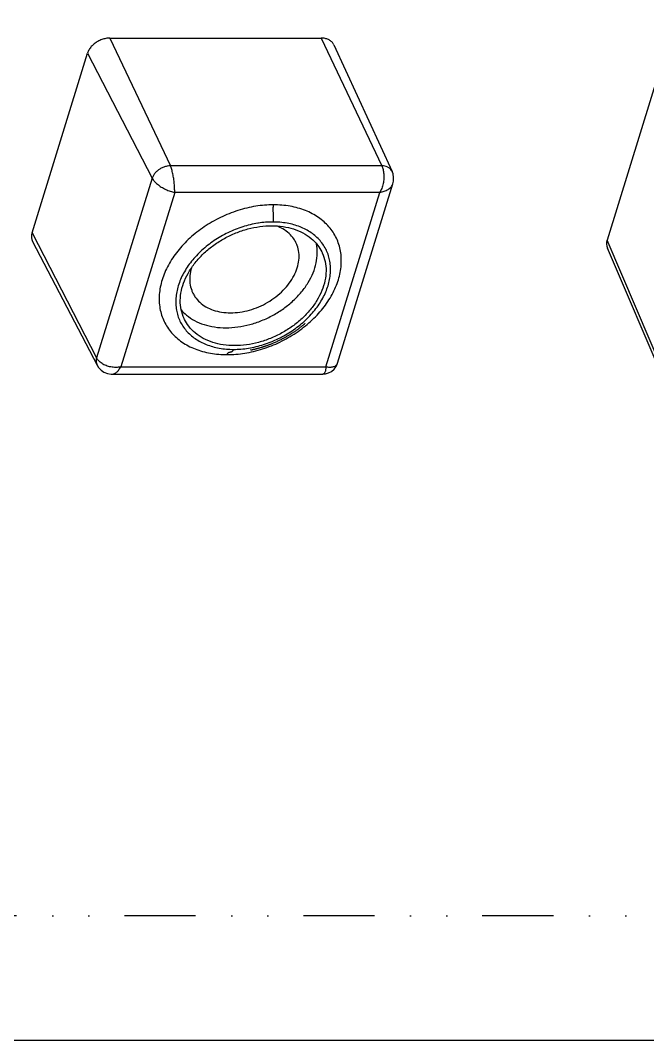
# Model space of a CAD drawing. Header units: millimetres. Extents: x 10368 to 13229, y -13270 to -11269.
# Drawn here: x 12839.6 to 12951.6, y -13205 to -13022.8 of the extents above; entities that cross this region are included whole.
import ezdxf

# ---------------------------------------------------------------- set-up
doc = ezdxf.new("R2010")
doc.units = ezdxf.units.MM
doc.linetypes.add('DIVIDE', pattern=[31.75, 12.7, -6.35, 0, -6.35, 0, -6.35])

# ---------------------------------------------------------------- blocks, each defined once
blk = doc.blocks.new('u59')
at = {"color": 7, "linetype": 'Continuous'}
for p, q in [((-390.535, 823.379), (-380.235, 799.292)), ((-390.498, 821.97), (-380.194, 797.873)), ((-291.838, 821.798), (-329.421, 821.798)), ((-332.051, 819.845), (-341.95, 787.812)), ((-329.97, 820.505), (-339.589, 789.38)), ((-293.373, 820.505), (-329.97, 820.505)), ((-302.991, 789.38), (-293.373, 820.505)), ((-277.616, 798.124), (-289.133, 820.171)), ((-298.973, 786.803), (-289.052, 818.91)), ((-277.516, 796.579), (-289.052, 818.91)), ((-320.964, 816.085), (-321.119, 816.016)), ((-320.806, 816.154), (-320.964, 816.085)), ((-320.645, 816.222), (-320.806, 816.154)), ((-320.519, 816.275), (-320.645, 816.222)), ((-320.397, 816.325), (-320.519, 816.275)), ((-320.279, 816.373), (-320.397, 816.325)), ((-320.164, 816.419), (-320.279, 816.373)), ((-320.051, 816.463), (-320.164, 816.419)), ((-319.942, 816.505), (-320.051, 816.463)), ((-319.836, 816.545), (-319.942, 816.505)), ((-319.731, 816.584), (-319.836, 816.545)), ((-319.628, 816.621), (-319.731, 816.584)), ((-319.528, 816.658), (-319.628, 816.621)), ((-319.428, 816.693), (-319.528, 816.658)), ((-319.33, 816.727), (-319.428, 816.693)), ((-319.233, 816.761), (-319.33, 816.727)), ((-319.138, 816.793), (-319.233, 816.761)), ((-319.043, 816.824), (-319.138, 816.793)), ((-318.95, 816.855), (-319.043, 816.824)), ((-318.859, 816.884), (-318.95, 816.855)), ((-318.769, 816.913), (-318.859, 816.884)), ((-318.68, 816.941), (-318.769, 816.913)), ((-318.592, 816.968), (-318.68, 816.941)), ((-318.463, 817.007), (-318.592, 816.968)), ((-318.336, 817.044), (-318.463, 817.007)), ((-318.212, 817.08), (-318.336, 817.044)), ((-318.09, 817.114), (-318.212, 817.08)), ((-317.97, 817.147), (-318.09, 817.114)), ((-317.853, 817.178), (-317.97, 817.147)), ((-317.737, 817.209), (-317.853, 817.178)), ((-317.624, 817.238), (-317.737, 817.209)), ((-317.512, 817.266), (-317.624, 817.238)), ((-317.403, 817.292), (-317.512, 817.266)), ((-317.296, 817.318), (-317.403, 817.292)), ((-317.192, 817.342), (-317.296, 817.318)), ((-317.089, 817.366), (-317.192, 817.342)), ((-316.989, 817.388), (-317.089, 817.366)), ((-316.892, 817.409), (-316.989, 817.388)), ((-316.797, 817.429), (-316.892, 817.409)), ((-316.676, 817.454), (-316.797, 817.429)), ((-316.566, 817.477), (-316.676, 817.454)), ((-316.566, 817.477), (-316.517, 817.486)), ((-324.228, 814.294), (-324.324, 814.23)), ((-324.13, 814.36), (-324.228, 814.294)), ((-324.028, 814.427), (-324.13, 814.36)), ((-323.924, 814.494), (-324.028, 814.427)), ((-323.818, 814.562), (-323.924, 814.494)), ((-323.709, 814.63), (-323.818, 814.562)), ((-323.598, 814.699), (-323.709, 814.63)), ((-323.485, 814.769), (-323.598, 814.699)), ((-323.371, 814.838), (-323.485, 814.769)), ((-323.254, 814.907), (-323.371, 814.838)), ((-323.137, 814.976), (-323.254, 814.907)), ((-323.017, 815.046), (-323.137, 814.976)), ((-322.896, 815.115), (-323.017, 815.046)), ((-322.773, 815.184), (-322.896, 815.115)), ((-322.648, 815.253), (-322.773, 815.184)), ((-322.52, 815.323), (-322.648, 815.253)), ((-322.391, 815.392), (-322.52, 815.323)), ((-322.26, 815.461), (-322.391, 815.392)), ((-322.126, 815.53), (-322.26, 815.461)), ((-321.99, 815.6), (-322.126, 815.53)), ((-321.851, 815.669), (-321.99, 815.6)), ((-321.71, 815.738), (-321.851, 815.669)), ((-321.567, 815.808), (-321.71, 815.738)), ((-321.42, 815.877), (-321.567, 815.808)), ((-321.271, 815.946), (-321.42, 815.877)), ((-321.119, 816.016), (-321.271, 815.946)), ((-326.23, 812.776), (-326.312, 812.705)), ((-326.141, 812.852), (-326.23, 812.776)), ((-326.069, 812.912), (-326.141, 812.852)), ((-325.991, 812.978), (-326.069, 812.912)), ((-325.907, 813.048), (-325.991, 812.978)), ((-325.817, 813.121), (-325.907, 813.048)), ((-325.722, 813.198), (-325.817, 813.121)), ((-325.623, 813.277), (-325.722, 813.198)), ((-325.521, 813.357), (-325.623, 813.277)), ((-325.417, 813.439), (-325.521, 813.357)), ((-325.309, 813.522), (-325.417, 813.439)), ((-325.236, 813.577), (-325.309, 813.522)), ((-325.162, 813.633), (-325.236, 813.577)), ((-325.086, 813.69), (-325.162, 813.633)), ((-325.008, 813.747), (-325.086, 813.69)), ((-324.929, 813.805), (-325.008, 813.747)), ((-324.849, 813.864), (-324.929, 813.805)), ((-324.766, 813.923), (-324.849, 813.864)), ((-324.682, 813.983), (-324.766, 813.923)), ((-324.596, 814.043), (-324.682, 813.983)), ((-324.508, 814.105), (-324.596, 814.043)), ((-324.417, 814.167), (-324.508, 814.105)), ((-324.324, 814.23), (-324.417, 814.167)), ((-390.032, 766.038), (-380.194, 797.873)), ((-277.516, 796.579), (-287.438, 764.473)), ((-339.589, 789.38), (-302.991, 789.38)), ((-341.95, 787.812), (-341.951, 787.811)), ((-331.421, 763.009), (-341.813, 785.608)), ((-287.438, 764.473), (-298.973, 786.803)), ((-339.969, 784.619), (-302.217, 784.619)), ((-329.162, 761.797), (-339.969, 784.619)), ((-291.41, 761.797), (-302.217, 784.619)), ((-291.41, 761.797), (-329.162, 761.797))]:
    blk.add_line(p, q, dxfattribs=at)
at = {"color": 2, "linetype": 'DIVIDE'}
blk.add_lwpolyline([(-633.796, 735.758), (-633.796, 879.002, -0.4142136), (-594.264, 918.534), (-57.755, 918.534, -0.4142136), (-18.223, 879.002), (-18.223, 735.758, -0.4142136), (-57.755, 696.225), (-594.264, 696.225, -0.4142136)], format="xyb", close=True, dxfattribs=at)
at = {"color": 7, "linetype": 'Continuous'}
for points in [[(-329.421, 821.798), (-329.893, 821.757), (-330.469, 821.589), (-330.996, 821.299), (-331.449, 820.9), (-331.807, 820.408), (-332.051, 819.844)], [(-289.133, 820.171), (-289.409, 820.605), (-289.848, 821.069), (-290.364, 821.425), (-290.969, 821.674), (-291.641, 821.791), (-291.839, 821.798)], [(-341.95, 787.812), (-342.059, 787.333), (-342.084, 786.677), (-341.973, 786.041), (-341.813, 785.608)]]:
    blk.add_lwpolyline(points, dxfattribs=at)
blk.add_arc((-331.188, 819.579), 0.903, 154.94279, 162.88639, dxfattribs=at)
blk.add_ellipse((-383.342, 797.871), major_axis=(3.068, 1.507), ratio=0.7210321, start_param=-0.5973408, end_param=-0.0378696, dxfattribs=at)
for points, start_tangent, end_tangent in [([(-329.97, 820.505), (-329.957, 820.834), (-329.916, 821.121), (-329.852, 821.362), (-329.767, 821.553), (-329.663, 821.69), (-329.545, 821.772), (-329.421, 821.798)], (-0.0077106, 0.9999703), (0.9999926, 0.0038416)), ([(-291.839, 821.798), (-292.04, 821.772), (-292.258, 821.69), (-292.482, 821.553), (-292.707, 821.362), (-292.932, 821.121), (-293.154, 820.834), (-293.373, 820.505)], (-0.9999998, -0.0006554), (-0.5305684, -0.8476421)), ([(-332.006, 819.962), (-331.918, 820.111), (-331.759, 820.281), (-331.553, 820.417), (-331.303, 820.518), (-331.015, 820.579), (-330.693, 820.598), (-330.342, 820.574), (-329.97, 820.505)], (0.4236264, 0.905837), (0.9709343, -0.2393461)), ([(-293.372, 820.505), (-292.929, 820.574), (-292.479, 820.598), (-292.028, 820.579), (-291.585, 820.518), (-291.156, 820.417), (-290.747, 820.281), (-290.366, 820.111), (-290.017, 819.912), (-289.707, 819.688), (-289.44, 819.443), (-289.22, 819.182), (-289.052, 818.91)], (0.977886, 0.2091385), (0.4589459, -0.8884642)), ([(-289.052, 818.91), (-288.966, 819.396), (-289.013, 819.857), (-289.133, 820.171)], (0.2952326, 0.9554254), (-0.4623561, 0.8866943)), ([(-312.347, 818.32), (-315.495, 818.062), (-317.091, 817.744), (-318.681, 817.302), (-320.249, 816.74), (-321.782, 816.065), (-323.264, 815.283), (-324.68, 814.402), (-327.262, 812.374), (-328.404, 811.249), (-329.431, 810.062), (-331.101, 807.552), (-331.729, 806.254), (-332.211, 804.943), (-332.539, 803.632), (-332.714, 802.333), (-332.733, 801.059), (-332.595, 799.823), (-332.301, 798.637), (-331.855, 797.511), (-331.262, 796.456), (-330.527, 795.483), (-329.655, 794.602), (-328.656, 793.82), (-327.541, 793.145), (-326.32, 792.583), (-325.003, 792.141), (-323.604, 791.823), (-320.615, 791.565)], (-1, 0), (1, 0)), ([(-320.615, 791.565), (-317.466, 791.823), (-315.87, 792.141), (-314.28, 792.583), (-312.712, 793.145), (-311.179, 793.82), (-309.697, 794.602), (-308.281, 795.483), (-305.699, 797.511), (-304.557, 798.637), (-303.53, 799.823), (-301.86, 802.333), (-301.232, 803.632), (-300.751, 804.943), (-300.422, 806.254), (-300.247, 807.552), (-300.229, 808.826), (-300.366, 810.062), (-300.66, 811.249), (-301.106, 812.374), (-301.699, 813.429), (-302.435, 814.402), (-303.306, 815.283), (-304.305, 816.065), (-305.42, 816.74), (-306.642, 817.302), (-307.959, 817.744), (-309.358, 818.062), (-312.347, 818.32)], (1, 0), (-1, 0)), ([(-312.347, 818.32), (-312.398, 818.186), (-312.457, 818.082), (-312.523, 818.004), (-312.595, 817.947), (-312.711, 817.892), (-312.834, 817.862), (-312.959, 817.841), (-313.083, 817.816), (-313.202, 817.771), (-313.311, 817.692), (-313.408, 817.565), (-313.488, 817.375)], (-0.2952474, -0.9554208), (-0.2952474, -0.9554208)), ([(-313.488, 817.375), (-316.164, 817.156), (-318.872, 816.51), (-321.508, 815.458), (-323.971, 814.045), (-326.166, 812.321), (-327.136, 811.364), (-328.01, 810.356), (-329.429, 808.222), (-329.963, 807.119), (-330.372, 806.004), (-330.652, 804.89), (-330.8, 803.786), (-330.816, 802.703), (-330.699, 801.653), (-330.449, 800.644), (-330.07, 799.687), (-329.566, 798.791), (-328.941, 797.964), (-328.2, 797.215), (-327.351, 796.55), (-326.403, 795.976), (-325.365, 795.499), (-324.245, 795.123), (-323.056, 794.852), (-320.515, 794.633)], (-1, 0), (1, 0)), ([(-329.267, 799.986), (-329.345, 800.151), (-329.854, 801.705), (-330.012, 803.377), (-329.816, 805.12), (-329.269, 806.888), (-328.389, 808.631), (-327.197, 810.303), (-325.728, 811.858), (-324.02, 813.253), (-322.121, 814.45), (-320.082, 815.417), (-317.96, 816.127), (-315.811, 816.56), (-313.694, 816.706)], (-0.4406582, 0.897675), (1, 0)), ([(-317.929, 794.838), (-317.839, 794.852), (-315.131, 795.499), (-312.495, 796.55), (-310.032, 797.964), (-307.837, 799.687), (-306.867, 800.644), (-305.994, 801.653), (-304.574, 803.786), (-304.04, 804.89), (-303.631, 806.004), (-303.352, 807.119), (-303.203, 808.222), (-303.187, 809.305), (-303.304, 810.356), (-303.554, 811.364), (-303.933, 812.321), (-304.437, 813.218), (-305.063, 814.045), (-305.804, 814.794), (-306.652, 815.458), (-307.6, 816.032), (-308.638, 816.51), (-309.758, 816.885), (-310.947, 817.156), (-313.488, 817.375)], (0.9881041, 0.1537865), (-1, 0)), ([(-313.694, 816.706), (-311.668, 816.56), (-309.788, 816.127), (-308.104, 815.417), (-306.662, 814.45), (-305.503, 813.253), (-304.736, 812.023)], (1, 0), (0.4406582, -0.897675)), ([(-312.131, 813.522), (-314.248, 813.376), (-316.397, 812.942), (-318.519, 812.232), (-320.558, 811.265), (-322.457, 810.068), (-324.165, 808.673), (-325.634, 807.118), (-326.826, 805.447), (-327.707, 803.703), (-328.253, 801.936), (-328.449, 800.192), (-328.296, 798.542)], (-1, 0), (0.1996037, -0.9798767)), ([(-304.126, 810.298), (-305.1, 811.265), (-306.541, 812.232), (-308.225, 812.942), (-310.105, 813.376), (-312.131, 813.522)], (-0.6431964, 0.7657012), (-1, 0)), ([(-312.958, 810.846), (-314.635, 810.724), (-316.336, 810.362), (-318.01, 809.771), (-319.605, 808.968), (-321.074, 807.979), (-322.372, 806.833), (-323.459, 805.565), (-324.303, 804.213), (-324.877, 802.819), (-325.164, 801.426), (-325.156, 800.074), (-324.852, 798.806), (-324.638, 798.306)], (-1, 0), (0.440615, -0.8976962)), ([(-304.736, 812.023), (-304.658, 811.858), (-304.149, 810.303), (-303.991, 808.631), (-304.187, 806.888), (-304.734, 805.12), (-305.615, 803.377), (-306.806, 801.705), (-308.276, 800.151), (-309.983, 798.756), (-311.882, 797.559), (-313.921, 796.592), (-316.044, 795.882), (-318.192, 795.448), (-320.309, 795.302)], (0.4406582, -0.897675), (-1, 0)), ([(-306.24, 807.333), (-306.614, 807.979), (-307.472, 808.968), (-308.572, 809.771), (-309.88, 810.362), (-311.357, 810.724), (-312.958, 810.846)], (-0.440615, 0.8976962), (-1, 0)), ([(-305.994, 802.841), (-305.713, 804.213), (-305.722, 805.565), (-306.025, 806.833), (-306.24, 807.333)], (0.2924576, 0.9562785), (-0.440615, 0.8976962)), ([(-320.309, 795.302), (-322.335, 795.448), (-324.216, 795.882), (-325.899, 796.592), (-327.341, 797.559), (-328.5, 798.756), (-329.267, 799.986)], (-1, 0), (-0.4406582, 0.897675)), ([(-324.638, 798.306), (-324.263, 797.66), (-323.405, 796.671), (-322.306, 795.868), (-321.2, 795.349)], (0.440615, -0.8976962), (0.9369631, -0.3494284)), ([(-277.516, 796.579), (-277.411, 797.175), (-277.469, 797.74), (-277.616, 798.124)], (0.2952474, 0.9554208), (-0.4625719, 0.8865818)), ([(-320.615, 791.565), (-320.549, 791.895), (-320.529, 792.27), (-320.535, 792.573), (-320.551, 792.887), (-320.591, 793.521), (-320.601, 793.828), (-320.596, 794.12), (-320.569, 794.391), (-320.515, 794.633)], (0.2952474, 0.9554208), (0.2952474, 0.9554208)), ([(-320.515, 794.633), (-317.929, 794.838)], (1, 0), (0.9881041, 0.1537865)), ([(-339.589, 789.38), (-340.015, 789.275), (-340.413, 789.144), (-340.777, 788.988), (-341.102, 788.808), (-341.383, 788.606), (-341.615, 788.384), (-341.796, 788.145), (-341.923, 787.892), (-341.95, 787.812)], (-0.9778399, -0.2093541), (-0.2961066, -0.9551549)), ([(-339.969, 784.619), (-340.092, 784.921), (-340.192, 785.263), (-340.267, 785.637), (-340.315, 786.038), (-340.334, 786.459), (-340.323, 786.893), (-340.28, 787.334), (-340.205, 787.774), (-340.098, 788.205), (-339.96, 788.622), (-339.79, 789.015), (-339.589, 789.38)], (-0.4280213, 0.9037686), (0.5304278, 0.8477301)), ([(-302.991, 789.38), (-302.987, 789.015), (-302.975, 788.622), (-302.953, 788.205), (-302.92, 787.774), (-302.875, 787.334), (-302.818, 786.893), (-302.748, 786.459), (-302.665, 786.038), (-302.57, 785.637), (-302.463, 785.263), (-302.345, 784.922), (-302.217, 784.619)], (0.0078375, -0.9999693), (0.4279502, -0.9038023)), ([(-298.973, 786.803), (-299.141, 787.08), (-299.356, 787.356), (-299.614, 787.628), (-299.912, 787.892), (-300.244, 788.145), (-300.604, 788.384), (-300.986, 788.606), (-301.384, 788.808), (-301.79, 788.988), (-302.199, 789.144), (-302.601, 789.275), (-302.991, 789.38)], (-0.4589576, 0.8884582), (-0.9708968, 0.2394982)), ([(-341.813, 785.608), (-341.723, 785.441), (-341.423, 785.095), (-341.016, 784.835), (-340.523, 784.674), (-339.969, 784.619)], (0.4174631, -0.9086939), (1, -0.0000398)), ([(-302.217, 784.619), (-301.628, 784.674), (-301.036, 784.835), (-300.468, 785.095), (-299.955, 785.441), (-299.521, 785.855), (-299.188, 786.317), (-298.973, 786.803)], (1, 0.0000178), (0.2952803, 0.9554107)), ([(-291.41, 761.797), (-290.69, 761.864), (-289.964, 762.062), (-289.269, 762.381), (-288.639, 762.805), (-288.108, 763.312), (-287.7, 763.878), (-287.438, 764.473)], (1, 0), (0.2952474, 0.9554208)), ([(-331.421, 763.009), (-331.311, 762.805), (-330.943, 762.381), (-330.445, 762.062), (-329.842, 761.864), (-329.162, 761.797)], (0.4175539, -0.9086522), (1, 0))]:
    blk.add_spline(points, degree=3, dxfattribs=dict(at, start_tangent=start_tangent, end_tangent=end_tangent))
at = {"layer": 'Defpoints', "color": 2}
blk.add_lwpolyline([(-665.275, 940.793), (0, 940.793), (0, 0), (-665.275, 0)], close=True, dxfattribs=at)

msp = doc.modelspace()

# ---------------------------------------------------------------- block references
at = {"rotation": 180}
msp.add_blockref('u59', (12564.2, -12264.16), dxfattribs=at)

doc.saveas('drawing.dxf')
